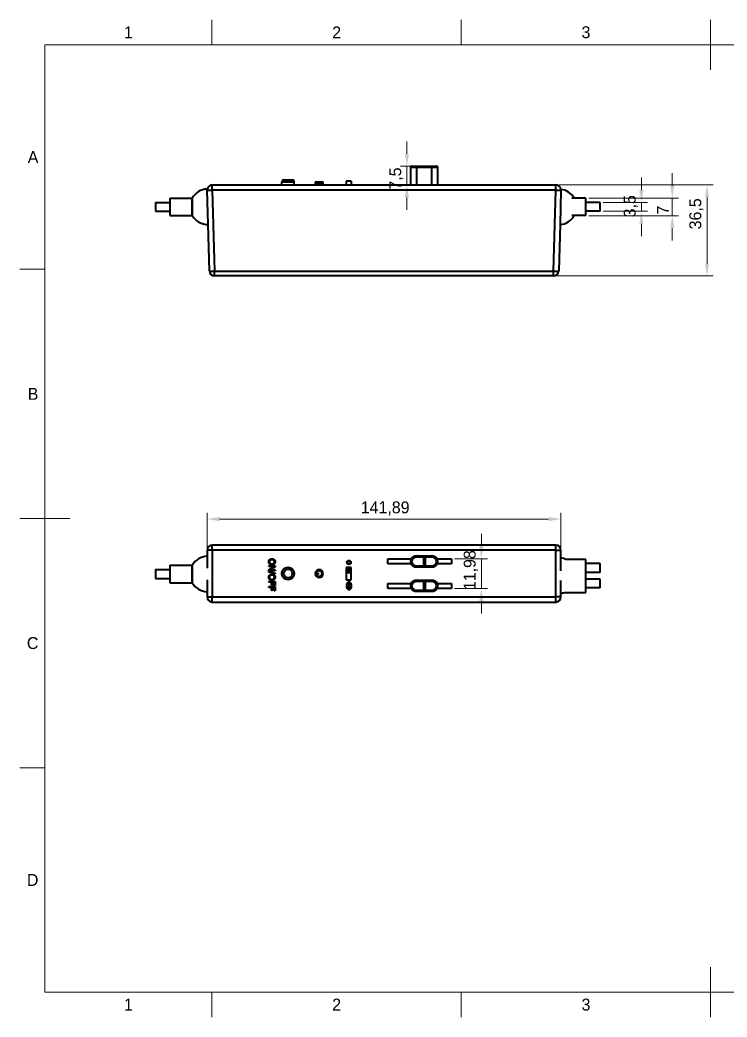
# Model space of a CAD drawing. Header units: millimetres. Extents: x 15 to 292, y 5 to 205.
# Drawn here: x 15 to 156.8, y 5 to 205 of the extents above; entities that cross this region are included whole.
import ezdxf

# ---------------------------------------------------------------- set-up
doc = ezdxf.new("R2010")
doc.units = ezdxf.units.MM
for name, color, linetype in [('Annotations', 7, 'Continuous'), ('Border', 7, 'Continuous'), ('Geometries', 7, 'Continuous')]:
    doc.layers.add(name, color=color, linetype=linetype)
doc.styles.add('Shapr0', font='txt', dxfattribs={"height": 2.3925})
doc.styles.add('Shapr2', font='txt', dxfattribs={"height": 2.3925})
doc.styles.add('Shapr4', font='txt', dxfattribs={"height": 2.3925})
doc.dimstyles.new('ISO-25', dxfattribs={"dimtxt": 2.5, "dimasz": 2.5, "dimexe": 1.25, "dimexo": 0.625, "dimtad": 1, "dimtxsty": 'Standard', "dimcen": 2.5, "dimadec": 0, "dimazin": 0, "dimtfac": 1, "dimtmove": 0, "dimatfit": 3, "dimfxl": 1, "dimarcsym": 0})

# ---------------------------------------------------------------- blocks, each defined once
blk = doc.blocks.new('*D2')
at = {"layer": 'Annotations', "color": 0, "linetype": 'Continuous', "lineweight": 15}
for p, q in [((123.09, 171.9), (154.02, 171.9)), ((152.77, 169.4), (152.77, 156.15)), ((122.64, 153.65), (154.02, 153.65))]:
    blk.add_line(p, q, dxfattribs=at)
at = {"layer": 'Annotations', "color": 0}
for points in [[(153.18, 169.4), (152.35, 169.4), (152.77, 171.9)], [(152.35, 156.15), (153.18, 156.15), (152.77, 153.65)]]:
    blk.add_solid(points, dxfattribs=at)
at = {"layer": 'Defpoints', "color": 0}
for p in [(122.46, 171.9), (122.02, 153.65), (152.77, 153.65)]:
    blk.add_point(p, dxfattribs=at)
at = {"layer": 'Annotations', "color": 0, "lineweight": 15, "insert": (150.64, 166.11), "char_height": 2.393, "attachment_point": 5, "rotation": 90, "style": 'Shapr2'}
blk.add_mtext('36,5', dxfattribs=at)
blk = doc.blocks.new('*D3')
at = {"layer": 'Annotations', "color": 0, "linetype": 'Continuous', "lineweight": 15}
for p, q in [((145.81, 171.74), (145.81, 174.24)), ((129.08, 169.24), (147.06, 169.24)), ((145.81, 165.74), (145.81, 169.24)), ((129.08, 165.74), (147.06, 165.74)), ((145.81, 163.24), (145.81, 160.74))]:
    blk.add_line(p, q, dxfattribs=at)
at = {"layer": 'Annotations', "color": 0}
for points in [[(145.39, 171.74), (146.23, 171.74), (145.81, 169.24)], [(146.23, 163.24), (145.39, 163.24), (145.81, 165.74)]]:
    blk.add_solid(points, dxfattribs=at)
at = {"layer": 'Defpoints', "color": 0}
for p in [(128.46, 169.24), (145.81, 169.24), (128.46, 165.74)]:
    blk.add_point(p, dxfattribs=at)
at = {"layer": 'Annotations', "color": 0, "lineweight": 15, "insert": (143.91, 166.87), "char_height": 2.39, "attachment_point": 5, "rotation": 90, "style": 'Shapr2'}
blk.add_mtext('7', dxfattribs=at)
blk = doc.blocks.new('*D4')
at = {"layer": 'Annotations', "color": 0, "linetype": 'Continuous', "lineweight": 15}
for p, q in [((139.61, 170.87), (139.61, 173.37)), ((131.96, 168.37), (140.86, 168.37)), ((139.61, 166.62), (139.61, 168.37)), ((131.96, 166.62), (140.86, 166.62)), ((139.61, 164.12), (139.61, 161.62))]:
    blk.add_line(p, q, dxfattribs=at)
at = {"layer": 'Annotations', "color": 0}
for points in [[(139.2, 170.87), (140.03, 170.87), (139.61, 168.37)], [(140.03, 164.12), (139.2, 164.12), (139.61, 166.62)]]:
    blk.add_solid(points, dxfattribs=at)
at = {"layer": 'Defpoints', "color": 0}
for p in [(131.34, 168.37), (139.61, 168.37), (131.34, 166.62)]:
    blk.add_point(p, dxfattribs=at)
at = {"layer": 'Annotations', "color": 0, "lineweight": 15, "insert": (137.49, 167.63), "char_height": 2.393, "attachment_point": 5, "rotation": 90, "style": 'Shapr2'}
blk.add_mtext('3,5', dxfattribs=at)
blk = doc.blocks.new('*D5')
at = {"layer": 'Annotations', "color": 0, "linetype": 'Continuous', "lineweight": 15}
for p, q in [((92.59, 178.15), (92.59, 180.65)), ((96.98, 175.65), (91.34, 175.65)), ((92.59, 175.65), (92.59, 171.9)), ((96.98, 171.9), (91.34, 171.9)), ((92.59, 169.4), (92.59, 166.9))]:
    blk.add_line(p, q, dxfattribs=at)
at = {"layer": 'Annotations', "color": 0}
for points in [[(92.17, 178.15), (93.01, 178.15), (92.59, 175.65)], [(93.01, 169.4), (92.17, 169.4), (92.59, 171.9)]]:
    blk.add_solid(points, dxfattribs=at)
at = {"layer": 'Defpoints', "color": 0}
for p in [(97.61, 175.65), (92.59, 171.9), (97.61, 171.9)]:
    blk.add_point(p, dxfattribs=at)
at = {"layer": 'Annotations', "color": 0, "lineweight": 15, "insert": (90.47, 173.19), "char_height": 2.393, "attachment_point": 5, "rotation": 90, "style": 'Shapr2'}
blk.add_mtext('7,5', dxfattribs=at)
blk = doc.blocks.new('*D6')
at = {"layer": 'Annotations', "color": 0, "linetype": 'Continuous', "lineweight": 15}
for p, q in [((52.54, 99.26), (52.54, 106.14)), ((123.49, 99.26), (123.49, 106.14)), ((55.04, 104.89), (120.99, 104.89))]:
    blk.add_line(p, q, dxfattribs=at)
at = {"layer": 'Annotations', "color": 0}
for points in [[(55.04, 105.31), (55.04, 104.47), (52.54, 104.89)], [(120.99, 104.47), (120.99, 105.31), (123.49, 104.89)]]:
    blk.add_solid(points, dxfattribs=at)
at = {"layer": 'Defpoints', "color": 0}
for p in [(123.49, 104.89), (52.54, 98.63), (123.49, 98.63)]:
    blk.add_point(p, dxfattribs=at)
at = {"layer": 'Annotations', "color": 0, "lineweight": 15, "insert": (88.23, 107.01), "char_height": 2.393, "attachment_point": 5, "style": 'Shapr4'}
blk.add_mtext('141,89', dxfattribs=at)
blk = doc.blocks.new('*D7')
at = {"layer": 'Annotations', "color": 0, "linetype": 'Continuous', "lineweight": 15}
for p, q in [((107.52, 99.43), (107.52, 101.93)), ((102.13, 96.93), (108.77, 96.93)), ((107.52, 90.94), (107.52, 96.93)), ((102.13, 90.94), (108.77, 90.94)), ((107.52, 88.44), (107.52, 85.94))]:
    blk.add_line(p, q, dxfattribs=at)
at = {"layer": 'Annotations', "color": 0}
for points in [[(107.1, 99.43), (107.94, 99.43), (107.52, 96.93)], [(107.94, 88.44), (107.1, 88.44), (107.52, 90.94)]]:
    blk.add_solid(points, dxfattribs=at)
at = {"layer": 'Defpoints', "color": 0}
for p in [(101.5, 96.93), (107.52, 96.93), (101.5, 90.94)]:
    blk.add_point(p, dxfattribs=at)
at = {"layer": 'Annotations', "color": 0, "lineweight": 15, "insert": (105.4, 94.64), "char_height": 2.393, "attachment_point": 5, "rotation": 90, "style": 'Shapr4'}
blk.add_mtext('11,98', dxfattribs=at)

msp = doc.modelspace()

# ---------------------------------------------------------------- linework, layer by layer
at = {"layer": 'Border', "linetype": 'Continuous', "lineweight": 15}
for p, q in [((53.5, 200), (53.5, 205)), ((103.5, 200), (103.5, 205)), ((153.5, 195), (153.5, 205)), ((287, 200), (20, 200)), ((20, 200), (20, 10)), ((20, 155), (15, 155)), ((25, 105), (15, 105)), ((20, 55), (15, 55)), ((153.5, 15), (153.5, 5)), ((20, 10), (287, 10)), ((53.5, 10), (53.5, 5)), ((103.5, 10), (103.5, 5))]:
    msp.add_line(p, q, dxfattribs=at)
at = {"layer": 'Geometries', "linetype": 'Continuous', "lineweight": 40}
for p, q in [((94.4969, 175.3955), (93.3054, 175.3955)), ((93.3054, 175.3955), (93.3054, 171.9)), ((93.5604, 175.65), (94.4969, 175.65)), ((94.4969, 175.3955), (94.4969, 175.65)), ((94.4969, 175.65), (96.0118, 175.65)), ((94.4969, 175.3955), (94.4969, 171.9)), ((97.61, 175.3955), (94.4969, 175.3955)), ((96.0118, 175.65), (96.224, 175.65)), ((96.224, 175.65), (97.61, 175.65)), ((97.61, 175.65), (98.5465, 175.65)), ((97.61, 175.3955), (97.61, 175.65)), ((98.8015, 175.3955), (97.61, 175.3955)), ((97.61, 171.9), (97.61, 175.3955)), ((98.8015, 171.9), (98.8015, 175.3955)), ((70.0089, 172.4938), (67.5089, 172.4938)), ((67.5089, 171.9), (67.5089, 172.4938)), ((67.915, 172.9), (69.6027, 172.9)), ((70.0089, 171.9), (70.0089, 172.4938)), ((75.8213, 172.2859), (74.1963, 172.2859)), ((74.1963, 172.2859), (74.1963, 171.9)), ((74.4454, 172.535), (75.5722, 172.535)), ((74.4454, 172.535), (74.4454, 172.535)), ((75.8213, 171.9), (75.8213, 172.2859)), ((80.4224, 172.65), (80.4224, 171.9)), ((81.4224, 172.65), (80.4224, 172.65)), ((81.4224, 172.65), (81.4224, 171.9)), ((52.7314, 163.9799), (52.5432, 170.8499)), ((53.5649, 170.8359), (53.5649, 171.9)), ((53.5649, 171.9), (67.5089, 171.9)), ((53.5649, 170.8359), (54.0089, 154.6302)), ((122.4639, 170.8359), (53.5649, 170.8359)), ((67.5089, 171.9), (70.0089, 171.9)), ((70.0089, 171.9), (74.1963, 171.9)), ((74.1963, 171.9), (75.8213, 171.9)), ((74.1963, 171.9), (74.1963, 171.9)), ((75.8213, 171.9), (80.4224, 171.9)), ((80.4224, 171.9), (81.4224, 171.9)), ((81.4224, 171.9), (93.3054, 171.9)), ((93.3054, 171.9), (94.4969, 171.9)), ((94.4969, 171.9), (97.61, 171.9)), ((97.61, 171.9), (98.8015, 171.9)), ((98.8015, 171.9), (122.4639, 171.9)), ((122.0199, 154.6302), (122.4639, 170.8359)), ((122.4639, 170.8359), (122.4639, 171.9)), ((123.4856, 170.8499), (123.2966, 163.9503)), ((42.1625, 168.4037), (42.1625, 166.6537)), ((42.1625, 168.4037), (45.0474, 168.4037)), ((45.0474, 169.2787), (45.0474, 168.4037)), ((45.0474, 169.2787), (49.5474, 169.2787)), ((45.0474, 168.4037), (45.0474, 166.6537)), ((49.5474, 169.2787), (49.5474, 165.7787)), ((49.5492, 165.7787), (49.5492, 169.2787)), ((126.1514, 169.2426), (125.6963, 169.2426)), ((128.4582, 169.2426), (126.1514, 169.2426)), ((128.4582, 168.3676), (128.4582, 169.2426)), ((128.4582, 166.6176), (128.4582, 168.3676)), ((131.3375, 168.3676), (128.4582, 168.3676)), ((131.3375, 166.6176), (131.3375, 168.3676)), ((42.1625, 166.6537), (45.0474, 166.6537)), ((45.0474, 166.6537), (45.0474, 165.7787)), ((128.4582, 165.7426), (128.4582, 166.6176)), ((131.3375, 166.6176), (128.4582, 166.6176)), ((45.0474, 165.7787), (49.5474, 165.7787)), ((126.1514, 165.7426), (125.6963, 165.7426)), ((128.4582, 165.7426), (126.1514, 165.7426)), ((52.9871, 154.6442), (52.7314, 163.9799)), ((123.2966, 163.9503), (123.0416, 154.6442)), ((54.0089, 153.65), (54.0089, 154.6302)), ((54.0089, 154.6302), (122.0199, 154.6302)), ((122.0199, 153.65), (122.0199, 154.6302)), ((122.0199, 153.65), (54.0089, 153.65)), ((53.5649, 98.635), (52.5428, 98.635)), ((52.5428, 98.635), (52.5428, 97.4146)), ((53.5649, 98.635), (53.5649, 99.6571)), ((122.4639, 99.6571), (53.5649, 99.6571)), ((122.4639, 98.635), (53.5649, 98.635)), ((53.5649, 98.635), (53.5649, 89.265)), ((122.4639, 98.635), (122.4639, 99.6571)), ((122.4639, 98.635), (123.486, 98.635)), ((122.4639, 89.265), (122.4639, 98.635)), ((123.486, 97.0607), (123.486, 98.635)), ((52.5428, 97.4146), (52.5428, 95.0392)), ((88.7487, 96.9296), (93.4743, 96.9296)), ((88.7487, 95.9296), (88.7487, 96.9296)), ((93.5604, 96.3828), (93.3054, 96.3828)), ((94.4969, 97.2533), (94.4969, 97.5078)), ((94.4969, 97.5078), (97.61, 97.5078)), ((96.0118, 97.2533), (94.4969, 97.2533)), ((96.0118, 95.5123), (96.0118, 97.2533)), ((96.0534, 97.2533), (96.0118, 97.2533)), ((96.1823, 97.2533), (96.0534, 97.2533)), ((96.0534, 97.2533), (96.0534, 95.5123)), ((96.224, 97.2533), (96.1823, 97.2533)), ((96.1823, 95.5123), (96.1823, 97.2533)), ((96.224, 97.2533), (96.224, 95.5123)), ((97.61, 97.2533), (96.224, 97.2533)), ((97.61, 97.2533), (97.61, 97.5078)), ((98.8015, 96.3828), (98.5465, 96.3828)), ((98.6326, 96.9296), (101.5033, 96.9296)), ((101.5033, 96.9296), (101.5033, 95.9296)), ((123.486, 94.5175), (123.486, 97.0607)), ((128.4582, 96.809), (124.4374, 96.809)), ((128.4582, 95.9456), (128.4582, 96.809)), ((42.1625, 94.7409), (42.1625, 92.9909)), ((42.1625, 94.7409), (45.0474, 94.7409)), ((45.0474, 95.6159), (45.0474, 94.7409)), ((45.0474, 95.6159), (49.5474, 95.6159)), ((45.0474, 94.7409), (45.0474, 92.9909)), ((49.5474, 95.6159), (49.5474, 92.1159)), ((49.5492, 92.1159), (49.5492, 95.6159)), ((64.8768, 94.2554), (64.8768, 94.379)), ((64.8768, 94.379), (66.1685, 94.0168)), ((66.1685, 93.8941), (64.8768, 94.2554)), ((64.8981, 95.3478), (64.8981, 95.5063)), ((64.8981, 95.5063), (66.1472, 95.5063)), ((65.8797, 95.3478), (64.8981, 95.3478)), ((64.8981, 94.6917), (65.8797, 95.3478)), ((64.8981, 94.5221), (64.8981, 94.6917)), ((66.1472, 94.5221), (64.8981, 94.5221)), ((66.1472, 95.3367), (65.1665, 94.6806)), ((65.1665, 94.6806), (66.1472, 94.6806)), ((66.1472, 95.5063), (66.1472, 95.3367)), ((66.1472, 94.6806), (66.1472, 94.5221)), ((66.1685, 94.0168), (66.1685, 93.8941)), ((80.417, 95.2), (80.417, 92.7)), ((81.417, 95.2), (80.417, 95.2)), ((80.4224, 95.0764), (81.417, 95.0764)), ((80.4224, 95.0764), (80.4224, 94.8069)), ((80.4224, 94.8069), (80.4224, 94.6808)), ((80.4224, 94.8069), (81.4224, 94.8069)), ((80.4224, 94.6808), (80.4224, 94.5254)), ((80.4224, 94.6808), (81.4224, 94.6808)), ((80.4224, 94.5254), (80.4224, 94.3931)), ((80.4224, 94.5254), (81.4224, 94.5254)), ((80.4224, 94.3931), (80.4224, 94.2454)), ((80.4224, 94.3931), (81.4224, 94.3931)), ((80.4224, 94.2454), (80.4224, 94.0764)), ((80.4224, 94.2454), (81.4224, 94.2454)), ((81.417, 94.0764), (80.4224, 94.0764)), ((81.417, 95.0764), (81.417, 95.2)), ((81.417, 95.0764), (81.4224, 95.0764)), ((81.417, 92.7), (81.417, 94.0764)), ((81.4224, 94.0764), (81.417, 94.0764)), ((81.4224, 94.8069), (81.4224, 95.0764)), ((81.4224, 94.6808), (81.4224, 94.8069)), ((81.4224, 94.5254), (81.4224, 94.6808)), ((81.4224, 94.3931), (81.4224, 94.5254)), ((81.4224, 94.2454), (81.4224, 94.3931)), ((81.4224, 94.0764), (81.4224, 94.2454)), ((93.4235, 95.9296), (88.7487, 95.9296)), ((94.4969, 95.2578), (94.4969, 95.5123)), ((94.4969, 95.5123), (96.0118, 95.5123)), ((97.61, 95.2578), (94.4969, 95.2578)), ((96.0118, 95.5123), (96.0534, 95.5123)), ((96.0534, 95.5123), (96.1823, 95.5123)), ((96.1823, 95.5123), (96.224, 95.5123)), ((96.224, 95.5123), (97.61, 95.5123)), ((97.61, 95.2578), (97.61, 95.5123)), ((101.5033, 95.9296), (98.6834, 95.9296)), ((128.4582, 94.1956), (128.4582, 95.9456)), ((131.3375, 95.9456), (128.4582, 95.9456)), ((128.4582, 93.4906), (128.4582, 94.1956)), ((131.3375, 94.1956), (128.4582, 94.1956)), ((131.3375, 94.1956), (131.3375, 95.9456)), ((42.1625, 92.9909), (45.0474, 92.9909)), ((45.0474, 92.9909), (45.0474, 92.1159)), ((45.0474, 92.1159), (49.5474, 92.1159)), ((52.5428, 92.6926), (52.5428, 90.3172)), ((64.8981, 92.2283), (64.8981, 92.3936)), ((64.8981, 92.3936), (66.1472, 92.3936)), ((65.4656, 92.2283), (64.8981, 92.2283)), ((65.4656, 91.6421), (65.4656, 92.2283)), ((65.613, 92.2283), (65.613, 91.6421)), ((65.9998, 92.2283), (65.613, 92.2283)), ((65.9998, 91.5509), (65.9998, 92.2283)), ((66.1472, 92.3936), (66.1472, 91.5509)), ((74.4454, 93.9528), (74.1963, 93.954)), ((74.1963, 93.95), (74.4454, 93.95)), ((74.4454, 93.9528), (75.0088, 93.95)), ((74.4454, 93.95), (75.0088, 93.95)), ((80.417, 92.7), (81.417, 92.7)), ((94.4969, 92.3737), (94.4969, 92.6282)), ((94.4969, 92.6282), (97.61, 92.6282)), ((96.0118, 92.3737), (94.4969, 92.3737)), ((96.0534, 92.3737), (96.0118, 92.3737)), ((96.0118, 90.6327), (96.0118, 92.3737)), ((96.1823, 92.3737), (96.0534, 92.3737)), ((96.0534, 92.3737), (96.0534, 90.6327)), ((96.224, 92.3737), (96.1823, 92.3737)), ((96.1823, 90.6327), (96.1823, 92.3737)), ((97.61, 92.3737), (96.224, 92.3737)), ((96.224, 92.3737), (96.224, 90.6327)), ((97.61, 92.3737), (97.61, 92.6282)), ((123.486, 90.0113), (123.486, 92.5544)), ((128.4582, 92.8515), (128.4582, 93.4906)), ((128.4582, 91.1015), (128.4582, 92.8515)), ((131.3375, 92.8515), (128.4582, 92.8515)), ((131.3375, 91.1015), (131.3375, 92.8515)), ((52.5428, 90.3172), (52.5428, 89.265)), ((64.8981, 91.3277), (66.1472, 91.3277)), ((64.8981, 91.1624), (64.8981, 91.3277)), ((65.4656, 91.1624), (64.8981, 91.1624)), ((65.613, 91.6421), (65.4656, 91.6421)), ((65.4656, 90.5761), (65.4656, 91.1624)), ((65.613, 90.5761), (65.4656, 90.5761)), ((65.9998, 91.1624), (65.613, 91.1624)), ((65.613, 91.1624), (65.613, 90.5761)), ((66.1472, 91.5509), (65.9998, 91.5509)), ((65.9998, 90.4849), (65.9998, 91.1624)), ((66.1472, 90.4849), (65.9998, 90.4849)), ((66.1472, 91.3277), (66.1472, 90.4849)), ((88.7487, 91.9399), (88.7533, 91.9399)), ((88.7487, 90.9399), (88.7487, 91.9399)), ((93.4844, 90.9399), (88.7487, 90.9399)), ((88.7533, 91.9399), (88.7533, 91.9296)), ((88.7533, 91.9296), (93.4109, 91.9296)), ((93.5604, 91.5032), (93.3054, 91.5032)), ((94.4969, 90.6327), (96.0118, 90.6327)), ((94.4969, 90.3782), (94.4969, 90.6327)), ((97.61, 90.3782), (94.4969, 90.3782)), ((96.0118, 90.6327), (96.0534, 90.6327)), ((96.0534, 90.6327), (96.1823, 90.6327)), ((96.1823, 90.6327), (96.224, 90.6327)), ((96.224, 90.6327), (97.61, 90.6327)), ((97.61, 90.3782), (97.61, 90.6327)), ((98.8015, 91.5032), (98.5465, 91.5032)), ((101.5033, 90.9399), (98.6225, 90.9399)), ((98.696, 91.9296), (101.5033, 91.9296)), ((101.5033, 91.9296), (101.5033, 90.9399)), ((123.486, 89.265), (123.486, 90.0113)), ((124.1975, 90.1722), (128.4582, 90.1722)), ((128.4582, 90.1722), (128.4582, 91.1015)), ((131.3375, 91.1015), (128.4582, 91.1015)), ((52.5428, 89.265), (53.5649, 89.265)), ((53.5649, 89.265), (122.4639, 89.265)), ((53.5649, 88.2429), (53.5649, 89.265)), ((53.5649, 88.2429), (122.4639, 88.2429)), ((122.4639, 88.2429), (122.4639, 89.265)), ((123.486, 89.265), (122.4639, 89.265))]:
    msp.add_line(p, q, dxfattribs=at)
at = {"layer": 'Geometries', "linetype": 'Continuous', "lineweight": 40, "flags": 128}
for points in [[(93.5604, 175.65), (93.5545, 175.6499), (93.5418, 175.6493), (93.5292, 175.6481), (93.5165, 175.6462), (93.5039, 175.6437), (93.4937, 175.6411), (93.4835, 175.6382), (93.4735, 175.6348), (93.4636, 175.6309), (93.4536, 175.6266), (93.4438, 175.6218), (93.4342, 175.6167), (93.4249, 175.6111), (93.416, 175.6053), (93.4074, 175.5991), (93.3991, 175.5926), (93.3911, 175.5858), (93.3831, 175.5784), (93.3754, 175.5707), (93.3681, 175.5626), (93.3611, 175.5543), (93.3547, 175.5459), (93.3486, 175.5372), (93.3429, 175.5284), (93.3376, 175.5192), (93.3325, 175.5096), (93.3278, 175.4998), (93.3236, 175.4898), (93.3197, 175.4796), (93.3165, 175.4696), (93.3136, 175.4594), (93.3111, 175.4491), (93.3091, 175.4388), (93.3075, 175.428), (93.3063, 175.4172), (93.3056, 175.4064), (93.3054, 175.3955)], [(98.8015, 175.3955), (98.8013, 175.4061), (98.8006, 175.4166), (98.7995, 175.4271), (98.798, 175.4376), (98.7959, 175.4482), (98.7935, 175.4588), (98.7905, 175.4693), (98.7871, 175.4796), (98.7834, 175.4895), (98.7793, 175.4993), (98.7748, 175.5088), (98.7699, 175.5182), (98.7645, 175.5276), (98.7586, 175.5367), (98.7524, 175.5456), (98.7458, 175.5543), (98.739, 175.5624), (98.7319, 175.5702), (98.7245, 175.5778), (98.7168, 175.585), (98.7085, 175.592), (98.6999, 175.5988), (98.6911, 175.6051), (98.682, 175.6111), (98.6729, 175.6165), (98.6636, 175.6216), (98.6541, 175.6262), (98.6444, 175.6305), (98.6343, 175.6344), (98.624, 175.638), (98.6135, 175.641), (98.6029, 175.6437), (98.5905, 175.6462), (98.5779, 175.6481), (98.5652, 175.6493), (98.5524, 175.6499), (98.5465, 175.65)], [(66.0867, 96.0022), (66.0778, 95.9876), (66.0685, 95.9735), (66.0588, 95.9597), (66.0488, 95.9463), (66.0384, 95.9332), (66.0276, 95.9206), (66.0171, 95.9089), (66.0063, 95.8977), (65.9952, 95.8867), (65.9837, 95.8761), (65.972, 95.8658), (65.9584, 95.8547), (65.9445, 95.844), (65.9301, 95.8337), (65.9154, 95.8239), (65.9002, 95.8144), (65.8847, 95.8054), (65.8687, 95.7967), (65.8523, 95.7885), (65.8333, 95.7796), (65.8139, 95.7714), (65.7942, 95.7637), (65.7741, 95.7566), (65.7538, 95.7501), (65.7331, 95.7442), (65.7121, 95.7389), (65.6926, 95.7345), (65.6728, 95.7307), (65.6528, 95.7273), (65.6324, 95.7244), (65.6118, 95.7221), (65.5909, 95.7202), (65.5718, 95.7189), (65.5524, 95.7181), (65.5328, 95.7176), (65.513, 95.7176), (65.4933, 95.718), (65.4739, 95.7188), (65.4512, 95.7203), (65.4289, 95.7223), (65.4069, 95.725), (65.3852, 95.7282), (65.3633, 95.7321), (65.3418, 95.7366), (65.3206, 95.7417), (65.2997, 95.7474), (65.2791, 95.7537), (65.2588, 95.7606), (65.2389, 95.7681), (65.2217, 95.7752), (65.2047, 95.7827), (65.188, 95.7907), (65.1716, 95.7992), (65.1555, 95.808), (65.14, 95.8173), (65.1248, 95.8269), (65.1101, 95.8369), (65.0952, 95.8478), (65.0808, 95.8591), (65.0668, 95.8709), (65.0533, 95.883), (65.0404, 95.8956), (65.0278, 95.9086), (65.0169, 95.9208), (65.0064, 95.9333), (64.9963, 95.9462), (64.9865, 95.9594), (64.9772, 95.973), (64.9683, 95.9869), (64.9602, 96.0004), (64.9525, 96.0141), (64.9451, 96.0281), (64.9382, 96.0421), (64.9316, 96.0562), (64.9237, 96.0744), (64.9165, 96.0928), (64.9098, 96.1113), (64.9038, 96.1301), (64.8984, 96.149), (64.8935, 96.168), (64.8893, 96.1873), (64.8857, 96.2067), (64.8827, 96.2263), (64.8803, 96.2461), (64.8786, 96.266), (64.8774, 96.2861), (64.8768, 96.3064), (64.8769, 96.3268), (64.8774, 96.3453), (64.8785, 96.3636), (64.88, 96.3817), (64.882, 96.3996), (64.8844, 96.4172), (64.8874, 96.4347), (64.8912, 96.4534), (64.8955, 96.4719), (64.9004, 96.4902), (64.9059, 96.5082), (64.9119, 96.5259), (64.9184, 96.5431), (64.9255, 96.5601), (64.9331, 96.5768), (64.9412, 96.5932), (64.9501, 96.6098), (64.9595, 96.6261), (64.9695, 96.6421), (64.9799, 96.6576), (64.9907, 96.6727), (65.002, 96.6873), (65.0136, 96.7015), (65.0257, 96.7152), (65.0382, 96.7285), (65.0511, 96.7413), (65.0644, 96.7537), (65.0782, 96.7656), (65.0923, 96.7771), (65.1069, 96.7881), (65.1207, 96.7978), (65.1348, 96.8071), (65.1492, 96.8161), (65.164, 96.8246), (65.1791, 96.8328), (65.1946, 96.8406)], [(65.9645, 96.0904), (65.9728, 96.1041), (65.9805, 96.118), (65.9876, 96.1322), (65.9941, 96.1466), (66, 96.1612), (66.0054, 96.1761), (66.0101, 96.1911), (66.014, 96.2052), (66.0173, 96.2194), (66.0202, 96.2338), (66.0226, 96.2484), (66.0244, 96.2632), (66.0258, 96.2782), (66.0267, 96.2933), (66.0271, 96.3087), (66.027, 96.3242), (66.0264, 96.3394), (66.0254, 96.3545), (66.0239, 96.3694), (66.0215, 96.3868), (66.0184, 96.4038), (66.0147, 96.4206), (66.0104, 96.4371), (66.0058, 96.4522), (66.0006, 96.467), (65.9949, 96.4816), (65.9886, 96.496), (65.9817, 96.5101), (65.9743, 96.524), (65.9663, 96.5377), (65.9585, 96.55), (65.9503, 96.5622), (65.9415, 96.5742), (65.9323, 96.5859), (65.9226, 96.5975), (65.9125, 96.6089), (65.9034, 96.6185), (65.8938, 96.6278), (65.8839, 96.6367), (65.8734, 96.6453), (65.8625, 96.6534), (65.8511, 96.6613), (65.8393, 96.6687), (65.8257, 96.6765), (65.8116, 96.6839), (65.7969, 96.6908), (65.7816, 96.6973), (65.7658, 96.7033), (65.751, 96.7084), (65.7357, 96.7131), (65.72, 96.7175), (65.7038, 96.7215), (65.6871, 96.7252), (65.6703, 96.7284), (65.653, 96.7313), (65.6353, 96.7338), (65.6172, 96.736), (65.5986, 96.7378), (65.5795, 96.7393), (65.56, 96.7404), (65.5401, 96.7412), (65.5241, 96.7416), (65.5078, 96.7418), (65.4915, 96.7417), (65.4753, 96.7413), (65.4548, 96.7403), (65.4346, 96.7387), (65.4149, 96.7366), (65.3956, 96.734), (65.3768, 96.7308), (65.3583, 96.7271), (65.3403, 96.7228), (65.3242, 96.7184), (65.3085, 96.7135), (65.2931, 96.7082), (65.278, 96.7025), (65.2633, 96.6962), (65.249, 96.6896), (65.2355, 96.6826), (65.2222, 96.6753), (65.2093, 96.6675), (65.1968, 96.6593), (65.1846, 96.6506), (65.1729, 96.6417), (65.1616, 96.6324), (65.1506, 96.6226), (65.14, 96.6125), (65.1279, 96.6002), (65.1164, 96.5876), (65.1056, 96.5746), (65.0954, 96.5614), (65.0859, 96.5479), (65.0769, 96.5341), (65.0698, 96.522), (65.0631, 96.5098), (65.0569, 96.4973), (65.0512, 96.4846), (65.0459, 96.4716), (65.0412, 96.4587), (65.0369, 96.4456), (65.033, 96.4322), (65.0296, 96.4187), (65.0261, 96.4023), (65.0233, 96.3856), (65.0211, 96.3686), (65.0195, 96.3512), (65.0186, 96.3336), (65.0182, 96.3157)], [(65.0182, 96.3157), (65.0185, 96.2999), (65.0192, 96.2844), (65.0204, 96.269), (65.0221, 96.254), (65.0242, 96.2391), (65.0268, 96.2245), (65.0298, 96.211), (65.0331, 96.1976), (65.0369, 96.1845), (65.041, 96.1716), (65.0457, 96.1589), (65.0513, 96.145), (65.0575, 96.1314), (65.0642, 96.118), (65.0714, 96.1049), (65.0792, 96.092), (65.0875, 96.0795), (65.0963, 96.0671), (65.1057, 96.0551), (65.115, 96.0439), (65.1249, 96.0329), (65.1352, 96.0222), (65.146, 96.0117), (65.1573, 96.0015), (65.169, 95.9918), (65.1804, 95.983), (65.1921, 95.9745), (65.2042, 95.9665), (65.2166, 95.9589), (65.2294, 95.9516), (65.2426, 95.9448), (65.2561, 95.9383), (65.2699, 95.9323), (65.2842, 95.9266), (65.2987, 95.9213), (65.3134, 95.9165), (65.3284, 95.912), (65.3437, 95.908), (65.3594, 95.9043), (65.3768, 95.9007), (65.3945, 95.8976), (65.4126, 95.8949), (65.4311, 95.8927), (65.4501, 95.8908), (65.4694, 95.8895), (65.488, 95.8886), (65.5069, 95.8881), (65.5262, 95.888), (65.5454, 95.8883), (65.5643, 95.889), (65.5828, 95.8902), (65.601, 95.8917), (65.6189, 95.8937), (65.6366, 95.8961), (65.6538, 95.8989), (65.6705, 95.902), (65.6869, 95.9056), (65.703, 95.9096), (65.7187, 95.9139), (65.7354, 95.9191), (65.7518, 95.9247), (65.7677, 95.9308), (65.7834, 95.9374), (65.7986, 95.9445), (65.8134, 95.9519), (65.8269, 95.9594), (65.84, 95.9672), (65.8527, 95.9754), (65.865, 95.984), (65.8769, 95.993), (65.8883, 96.0024), (65.8994, 96.0121), (65.91, 96.0223), (65.9202, 96.0328), (65.93, 96.0437), (65.9392, 96.0548), (65.948, 96.0663), (65.9565, 96.0781), (65.9645, 96.0904)], [(65.1946, 96.8406), (65.2146, 96.8499), (65.2347, 96.8586), (65.255, 96.8666), (65.2754, 96.874), (65.296, 96.8807), (65.3167, 96.8868), (65.3376, 96.8922), (65.3569, 96.8966), (65.3763, 96.9005), (65.3958, 96.9038), (65.4155, 96.9065), (65.4353, 96.9088), (65.4552, 96.9104), (65.4753, 96.9115), (65.4955, 96.9121), (65.5158, 96.9121), (65.5358, 96.9118), (65.5556, 96.9111), (65.5751, 96.91), (65.5977, 96.9083), (65.6198, 96.9061), (65.6416, 96.9035), (65.663, 96.9003), (65.6824, 96.8969), (65.7015, 96.8931), (65.7203, 96.8888), (65.7387, 96.8841), (65.7567, 96.879), (65.7745, 96.8735), (65.7918, 96.8676), (65.8105, 96.8606), (65.8288, 96.853), (65.8467, 96.845), (65.8642, 96.8364), (65.8813, 96.8273), (65.8979, 96.8177), (65.9141, 96.8076), (65.9299, 96.797), (65.9453, 96.7859), (65.9603, 96.7742), (65.9746, 96.7623), (65.9885, 96.7498), (66.002, 96.7369), (66.0149, 96.7237), (66.0283, 96.7092), (66.0411, 96.6943), (66.0533, 96.679), (66.0649, 96.6634), (66.0759, 96.6475), (66.0863, 96.6313), (66.0955, 96.6156), (66.1042, 96.5997), (66.1123, 96.5835), (66.1199, 96.5669), (66.1269, 96.5501), (66.1334, 96.533), (66.1394, 96.5156), (66.1448, 96.4978), (66.1497, 96.4798), (66.1541, 96.4615), (66.1578, 96.4432), (66.161, 96.4246), (66.1637, 96.4058), (66.1659, 96.3866), (66.1674, 96.3686), (66.1685, 96.3504), (66.1692, 96.3319), (66.1694, 96.3132), (66.1691, 96.2945), (66.1684, 96.2759), (66.1671, 96.2576), (66.1652, 96.2377), (66.1627, 96.218), (66.1595, 96.1986), (66.1558, 96.1794), (66.1515, 96.1605), (66.1466, 96.1418), (66.1411, 96.1233), (66.135, 96.1051), (66.1283, 96.0871), (66.1211, 96.0694), (66.1133, 96.0522), (66.1051, 96.0353), (66.0962, 96.0186), (66.0867, 96.0022)], [(66.1694, 93.2116), (66.1691, 93.19), (66.1681, 93.1688), (66.1665, 93.1477), (66.1642, 93.127), (66.1613, 93.1065), (66.1578, 93.0867), (66.1536, 93.0671), (66.1489, 93.0477), (66.1435, 93.0286), (66.1374, 93.0094), (66.1306, 92.9905), (66.1231, 92.9718), (66.115, 92.9534), (66.1063, 92.9353), (66.0969, 92.9175), (66.0868, 92.8999), (66.0775, 92.8848), (66.0679, 92.8701), (66.0578, 92.8558), (66.0473, 92.842), (66.0365, 92.8285), (66.0252, 92.8154), (66.0136, 92.8027), (66.0015, 92.7905), (65.9885, 92.778), (65.975, 92.766), (65.9611, 92.7545), (65.9468, 92.7433), (65.932, 92.7326), (65.9169, 92.7224), (65.9027, 92.7135), (65.8882, 92.7049), (65.8733, 92.6967), (65.8581, 92.6889), (65.8426, 92.6814), (65.8268, 92.6744), (65.808, 92.6666), (65.7888, 92.6593), (65.7694, 92.6526), (65.7497, 92.6464), (65.7292, 92.6407), (65.7085, 92.6356), (65.6874, 92.631), (65.666, 92.627), (65.6443, 92.6236), (65.6223, 92.6208), (65.6, 92.6185), (65.5802, 92.617), (65.5601, 92.616), (65.5399, 92.6153), (65.5194, 92.6151), (65.4989, 92.6154), (65.4786, 92.6161), (65.4586, 92.6173), (65.4389, 92.6189), (65.4184, 92.6211), (65.3982, 92.6237), (65.3783, 92.6269), (65.3586, 92.6306), (65.3392, 92.6347), (65.32, 92.6394), (65.2995, 92.645), (65.2792, 92.6512), (65.2592, 92.658), (65.2396, 92.6654), (65.2203, 92.6734), (65.2053, 92.68), (65.1905, 92.6871), (65.1759, 92.6945), (65.1616, 92.7022), (65.1477, 92.7102), (65.1325, 92.7195), (65.1178, 92.7292), (65.1035, 92.7392), (65.0896, 92.7496), (65.0762, 92.7604), (65.0632, 92.7716), (65.0506, 92.7832), (65.0385, 92.7951), (65.0268, 92.8074), (65.0155, 92.8201), (65.0046, 92.8332), (64.9942, 92.8466), (64.9842, 92.8604), (64.9746, 92.8746), (64.9654, 92.8891), (64.9567, 92.9041), (64.948, 92.9201), (64.9399, 92.9362), (64.9322, 92.9525), (64.925, 92.9689), (64.9183, 92.9855), (64.9121, 93.0022), (64.906, 93.0206), (64.9004, 93.0391), (64.8954, 93.0578), (64.891, 93.0767), (64.8872, 93.0957), (64.8841, 93.1146), (64.8815, 93.1336), (64.8795, 93.1528), (64.878, 93.1722), (64.8771, 93.1921), (64.8768, 93.2122), (64.8771, 93.2322), (64.8779, 93.252), (64.8793, 93.2716), (64.8812, 93.2909), (64.8837, 93.31), (64.8868, 93.3288), (64.8904, 93.3474), (64.8946, 93.3657), (64.8993, 93.3838), (64.9046, 93.4017), (64.9104, 93.4193), (64.9168, 93.4366), (64.9232, 93.4523), (64.93, 93.4678), (64.9373, 93.4831), (64.9451, 93.4982), (64.9533, 93.5131), (64.962, 93.5277)], [(64.962, 93.5277), (64.9719, 93.5432), (64.9821, 93.5583), (64.9928, 93.573), (65.0038, 93.5872), (65.0153, 93.601), (65.0271, 93.6144), (65.0394, 93.6273), (65.052, 93.6398), (65.0657, 93.6524), (65.0798, 93.6646), (65.0944, 93.6763), (65.1094, 93.6875), (65.1248, 93.6982), (65.1407, 93.7085), (65.157, 93.7183), (65.1738, 93.7276), (65.191, 93.7364), (65.2085, 93.7448), (65.2262, 93.7526), (65.2439, 93.7599), (65.2608, 93.7664), (65.2778, 93.7724), (65.2949, 93.778), (65.3121, 93.7831), (65.3294, 93.7878), (65.3495, 93.7926), (65.3698, 93.7968), (65.3902, 93.8005), (65.4108, 93.8035), (65.4315, 93.806), (65.4524, 93.8078), (65.4734, 93.809), (65.4928, 93.8096), (65.5123, 93.8097), (65.5316, 93.8095), (65.5506, 93.8089), (65.5694, 93.808), (65.5879, 93.8067), (65.6098, 93.8048), (65.6313, 93.8024), (65.6524, 93.7995), (65.6731, 93.7961), (65.6934, 93.7923), (65.713, 93.7881), (65.7323, 93.7834), (65.7511, 93.7783), (65.7696, 93.7727), (65.7892, 93.7661), (65.8083, 93.759), (65.827, 93.7514), (65.8452, 93.7433), (65.863, 93.7346), (65.8804, 93.7253), (65.8964, 93.7162), (65.9121, 93.7065), (65.9273, 93.6964), (65.9422, 93.6858), (65.9566, 93.6747), (65.9707, 93.6631), (65.9844, 93.6511), (65.9977, 93.6386), (66.0106, 93.6258), (66.0229, 93.6127), (66.0346, 93.5996), (66.0457, 93.5862), (66.0564, 93.5726), (66.0666, 93.5587), (66.0771, 93.5433), (66.087, 93.5277), (66.0963, 93.5117), (66.1051, 93.4955), (66.1133, 93.4789), (66.121, 93.462), (66.1277, 93.4458), (66.1339, 93.4294), (66.1396, 93.4126), (66.1448, 93.3956), (66.1495, 93.3783), (66.1537, 93.3607), (66.1574, 93.3429), (66.1606, 93.3247), (66.1633, 93.3063), (66.1655, 93.2877), (66.1672, 93.269), (66.1684, 93.2502), (66.1692, 93.231), (66.1694, 93.2116)], [(65.9645, 92.9879), (65.9728, 93.0016), (65.9805, 93.0156), (65.9876, 93.0298), (65.9941, 93.0442), (66, 93.0588), (66.0054, 93.0736), (66.0101, 93.0887), (66.014, 93.1027), (66.0173, 93.117), (66.0202, 93.1314), (66.0226, 93.146), (66.0244, 93.1608), (66.0258, 93.1757), (66.0267, 93.1909), (66.0271, 93.2063), (66.027, 93.2217), (66.0264, 93.237), (66.0254, 93.2521), (66.0239, 93.267), (66.0215, 93.2843), (66.0184, 93.3014), (66.0147, 93.3182), (66.0104, 93.3347), (66.0058, 93.3497), (66.0006, 93.3646), (65.9949, 93.3792), (65.9886, 93.3935), (65.9817, 93.4077), (65.9743, 93.4216), (65.9663, 93.4353), (65.9585, 93.4476), (65.9503, 93.4598), (65.9415, 93.4717), (65.9323, 93.4835), (65.9226, 93.4951), (65.9125, 93.5065), (65.9034, 93.5161), (65.8938, 93.5254), (65.8839, 93.5343), (65.8734, 93.5428), (65.8625, 93.551), (65.8511, 93.5589), (65.8393, 93.5663), (65.8257, 93.5741), (65.8116, 93.5815), (65.7969, 93.5884), (65.7816, 93.5948), (65.7658, 93.6009), (65.751, 93.606), (65.7357, 93.6107), (65.72, 93.6151), (65.7038, 93.6191), (65.6871, 93.6227), (65.6703, 93.626), (65.653, 93.6288), (65.6353, 93.6314), (65.6172, 93.6336), (65.5986, 93.6354), (65.5795, 93.6369), (65.56, 93.638), (65.5401, 93.6388), (65.5241, 93.6392), (65.5078, 93.6393), (65.4915, 93.6393), (65.4753, 93.6388), (65.4548, 93.6378), (65.4346, 93.6363), (65.4149, 93.6342), (65.3956, 93.6315), (65.3768, 93.6284), (65.3583, 93.6246), (65.3403, 93.6204), (65.3242, 93.616), (65.3085, 93.6111), (65.2931, 93.6058), (65.278, 93.6), (65.2633, 93.5938), (65.249, 93.5871), (65.2355, 93.5802), (65.2222, 93.5729), (65.2093, 93.5651), (65.1968, 93.5568), (65.1846, 93.5482), (65.1729, 93.5393), (65.1616, 93.5299), (65.1506, 93.5202), (65.14, 93.5101), (65.1279, 93.4978), (65.1164, 93.4851), (65.1056, 93.4722), (65.0954, 93.459), (65.0859, 93.4455), (65.0769, 93.4317), (65.0698, 93.4196), (65.0631, 93.4073), (65.0569, 93.3948), (65.0512, 93.3821), (65.0459, 93.3692), (65.0412, 93.3563), (65.0369, 93.3432), (65.033, 93.3298), (65.0296, 93.3163), (65.0261, 93.2999), (65.0233, 93.2831), (65.0211, 93.2661), (65.0195, 93.2488), (65.0186, 93.2312), (65.0182, 93.2133)], [(65.0182, 93.2133), (65.0185, 93.1975), (65.0192, 93.1819), (65.0204, 93.1666), (65.0221, 93.1515), (65.0242, 93.1367), (65.0268, 93.1221), (65.0298, 93.1086), (65.0331, 93.0952), (65.0369, 93.0821), (65.041, 93.0692), (65.0457, 93.0565), (65.0513, 93.0426), (65.0575, 93.029), (65.0642, 93.0156), (65.0714, 93.0025), (65.0792, 92.9896), (65.0875, 92.977), (65.0963, 92.9647), (65.1057, 92.9527), (65.115, 92.9415), (65.1249, 92.9305), (65.1352, 92.9198), (65.146, 92.9093), (65.1573, 92.8991), (65.169, 92.8893), (65.1804, 92.8805), (65.1921, 92.8721), (65.2042, 92.8641), (65.2166, 92.8565), (65.2294, 92.8492), (65.2426, 92.8424), (65.2561, 92.8359), (65.2699, 92.8298), (65.2842, 92.8242), (65.2987, 92.8189), (65.3134, 92.814), (65.3284, 92.8096), (65.3437, 92.8055), (65.3594, 92.8018), (65.3768, 92.7983), (65.3945, 92.7952), (65.4126, 92.7925), (65.4311, 92.7902), (65.4501, 92.7884), (65.4694, 92.7871), (65.488, 92.7862), (65.5069, 92.7857), (65.5262, 92.7856), (65.5454, 92.7859), (65.5643, 92.7866), (65.5828, 92.7877), (65.601, 92.7893), (65.6189, 92.7913), (65.6366, 92.7936), (65.6538, 92.7965), (65.6705, 92.7996), (65.6869, 92.8032), (65.703, 92.8071), (65.7187, 92.8115), (65.7354, 92.8167), (65.7518, 92.8223), (65.7677, 92.8284), (65.7834, 92.835), (65.7986, 92.842), (65.8134, 92.8495), (65.8269, 92.857), (65.84, 92.8648), (65.8527, 92.873), (65.865, 92.8816), (65.8769, 92.8906), (65.8883, 92.9), (65.8994, 92.9097), (65.91, 92.9199), (65.9202, 92.9304), (65.93, 92.9413), (65.9392, 92.9524), (65.948, 92.9639), (65.9565, 92.9757), (65.9645, 92.9879)]]:
    msp.add_lwpolyline(points, dxfattribs=at)
at = {"layer": 'Geometries', "linetype": 'Continuous', "lineweight": 40}
for centre, radius in [((80.9761, 96.1888), 0.4), ((80.9761, 96.1888), 0.3), ((68.7589, 93.9745), 1.25), ((68.7589, 93.9745), 0.8438)]:
    msp.add_circle(centre, radius, dxfattribs=at)
for centre, radius, start, end in [((67.915, 172.4938), 0.4062, 90, 180), ((69.6027, 172.4938), 0.4062, 0, 90), ((74.4454, 172.2859), 0.2491, 90, 180), ((74.4454, 172.2859), 0.2491, 90, 92.076529), ((75.5722, 172.2859), 0.2491, 0, 90), ((52.6379, 167.5287), 3.55, 91.21669, 150.464828), ((53.5649, 170.8779), 1.0221, 168.714034, 181.569343), ((53.5649, 170.8779), 1.0221, 90, 168.714034), ((122.4639, 170.8779), 1.0221, 7.905045, 90), ((122.4639, 170.8779), 1.0221, 358.430633, 7.905045), ((123.0628, 167.4926), 3.55, 29.535172, 83.310501), ((52.6379, 167.5287), 3.55, 209.535172, 271.508495), ((123.0628, 167.4926), 3.55, 273.77674, 330.464828), ((54.0089, 154.6721), 1.0221, 181.569343, 270), ((122.0199, 154.6721), 1.0221, 270, 358.430633), ((53.5649, 98.635), 1.0221, 90, 180), ((122.4639, 98.635), 1.0221, 0, 90), ((52.6379, 93.8659), 3.55, 91.535792, 150.464828), ((94.4969, 96.3143), 1.1935, 148.965005, 176.710269), ((94.4969, 96.4513), 1.1935, 183.289731, 205.918269), ((94.4969, 96.3143), 1.1935, 90, 148.965005), ((94.4969, 96.3143), 0.939, 90, 175.817231), ((94.4969, 96.4513), 0.939, 184.182769, 270), ((97.61, 96.3143), 1.1935, 31.034995, 90), ((97.61, 96.3143), 0.939, 4.182769, 90), ((97.61, 96.4513), 0.939, 270, 355.817231), ((97.61, 96.3143), 1.1935, 3.289731, 31.034995), ((97.61, 96.4513), 1.1935, 334.081731, 356.710269), ((123.0628, 93.536), 3.55, 67.218716, 83.152635), ((75.0088, 93.95), 0.8125, 0, 179.718686), ((75.0088, 93.95), 0.5634, 180, 179.718686), ((94.4969, 96.4513), 1.1935, 205.918269, 270), ((97.61, 96.4513), 1.1935, 270, 334.081731), ((52.6379, 93.8659), 3.55, 209.535172, 268.464208), ((75.0088, 93.95), 0.8125, 180, 0), ((80.9776, 91.7435), 0.5, 330, 210), ((80.9776, 91.7435), 0.35, 339.512685, 200.487315), ((94.4969, 91.4347), 1.1935, 90, 155.501284), ((94.4969, 91.4347), 0.939, 90, 175.817231), ((97.61, 91.4347), 1.1935, 24.498716, 90), ((97.61, 91.4347), 0.939, 4.182769, 90), ((80.9776, 91.2435), 0.5, 150, 30), ((80.9776, 91.2435), 0.35, 159.512685, 20.487315), ((80.9776, 91.2435), 0.5, 49.02537, 130.97463), ((80.9776, 91.7435), 0.5, 229.02537, 310.97463), ((80.9776, 91.2435), 0.35, 45.584691, 134.415309), ((80.9776, 91.7435), 0.35, 225.584691, 314.415309), ((94.4969, 91.4347), 1.1935, 155.501284, 176.710269), ((94.4969, 91.5717), 1.1935, 183.289731, 211.960715), ((94.4969, 91.5717), 1.1935, 211.960715, 270), ((94.4969, 91.5717), 0.939, 184.182769, 270), ((97.61, 91.5717), 0.939, 270, 355.817231), ((97.61, 91.5717), 1.1935, 270, 328.039285), ((97.61, 91.5717), 1.1935, 328.039285, 356.710269), ((97.61, 91.4347), 1.1935, 3.289731, 24.498716), ((123.0628, 93.536), 3.55, 276.847365, 288.642087), ((53.5649, 89.265), 1.0221, 180, 270), ((122.4639, 89.265), 1.0221, 270, 0)]:
    msp.add_arc(centre, radius, start, end, dxfattribs=at)
for centre, major_axis, start_param, end_param in [((53.5649, 170.8779), (1.0218, 0.028), 3.14159265, 4.71126445), ((122.4639, 170.8779), (1.0218, -0.028), 4.71351353, 6.28318531), ((54.0089, 154.6721), (1.0218, 0.028), 3.14159265, 4.71126445), ((122.0199, 154.6721), (1.0218, -0.028), 4.71351353, 6.28318531)]:
    msp.add_ellipse(centre, major_axis=major_axis, ratio=0.04104585, start_param=start_param, end_param=end_param, dxfattribs=at)

# ---------------------------------------------------------------- texts
at = {"layer": 'Border', "linetype": 'Continuous', "lineweight": 15, "char_height": 2.3925, "width": 2.3925, "style": 'Shapr0'}
for s, insert, attachment_point in [('1', (36.75, 201.3038), 8), ('2', (78.5, 201.3038), 8), ('3', (128.5, 201.3038), 8), ('A', (18.6962, 177.5), 6), ('B', (18.6962, 130), 6), ('C', (18.6962, 80), 6), ('D', (18.6962, 32.5), 6), ('1', (36.75, 8.6962), 2), ('2', (78.5, 8.6962), 2), ('3', (128.5, 8.6962), 2)]:
    msp.add_mtext(s, dxfattribs=dict(at, insert=insert, attachment_point=attachment_point))

# ---------------------------------------------------------------- dimensions: what is measured, and where the dimension line sits
at = {"layer": 'Annotations', "linetype": 'Continuous', "lineweight": 15}
for base, p1, p2, angle, override, picture, middle in [((92.5897, 171.9), (97.61, 175.65), (97.61, 171.9), 90, {"dimscale": 1, "dimgap": 0.7, "dimdec": 2, "dimlfac": 2, "dimzin": 8, "dimdsep": 44, "dimtxsty": 'Shapr2', "dimse1": 0, "dimse2": 0, "dimfrac": 2, "dimlwd": 15, "dimlwe": 15}, '*D5', (92.5897, 173.1852)), ((145.8097, 169.2426), (128.4582, 165.7426), (128.4582, 169.2426), 270, {"dimscale": 1, "dimgap": 0.7, "dimdec": 2, "dimlfac": 2, "dimzin": 8, "dimdsep": 44, "dimtxsty": 'Shapr2', "dimse1": 0, "dimse2": 0, "dimfrac": 2, "dimlwd": 15, "dimlwe": 15}, '*D3', (145.8097, 166.8719)), ((139.6131, 168.3676), (131.3375, 166.6176), (131.3375, 168.3676), 270, {"dimscale": 1, "dimgap": 0.7, "dimdec": 2, "dimlfac": 2, "dimzin": 8, "dimdsep": 44, "dimtxsty": 'Shapr2', "dimse1": 0, "dimse2": 0, "dimfrac": 2, "dimlwd": 15, "dimlwe": 15}, '*D4', (139.6131, 167.6284)), ((152.7672, 153.65), (122.4639, 171.9), (122.0199, 153.65), 90, {"dimscale": 1, "dimgap": 0.7, "dimdec": 2, "dimlfac": 2, "dimzin": 8, "dimdsep": 44, "dimtxsty": 'Shapr2', "dimse1": 0, "dimse2": 0, "dimfrac": 2, "dimlwd": 15, "dimlwe": 15}, '*D2', (152.7672, 166.1119)), ((107.5202, 96.9296), (101.5033, 90.9399), (101.5033, 96.9296), 270, {"dimscale": 1, "dimgap": 0.7, "dimdec": 2, "dimlfac": 2, "dimzin": 8, "dimdsep": 44, "dimtxsty": 'Shapr4', "dimse1": 0, "dimse2": 0, "dimfrac": 2, "dimlwd": 15, "dimlwe": 15}, '*D7', (107.5202, 94.6373))]:
    dim = msp.add_linear_dim(base=base, p1=p1, p2=p2, angle=angle, dimstyle='ISO-25', override=override, dxfattribs=at)
    dim.commit()
    dim.dimension.update_dxf_attribs({"geometry": picture, "text_midpoint": middle, "dimtype": 160})
dim = msp.add_linear_dim(base=(123.486, 104.8893), p1=(52.5428, 98.635), p2=(123.486, 98.635), dimstyle='ISO-25', override={"dimscale": 1, "dimgap": 0.7, "dimdec": 2, "dimlfac": 2, "dimzin": 8, "dimdsep": 44, "dimtxsty": 'Shapr4', "dimse1": 0, "dimse2": 0, "dimfrac": 2, "dimlwd": 15, "dimlwe": 15}, dxfattribs=at)
dim.commit()
dim.dimension.update_dxf_attribs({"geometry": '*D6', "text_midpoint": (88.2308, 104.8893), "dimtype": 160})

doc.saveas('drawing.dxf')
